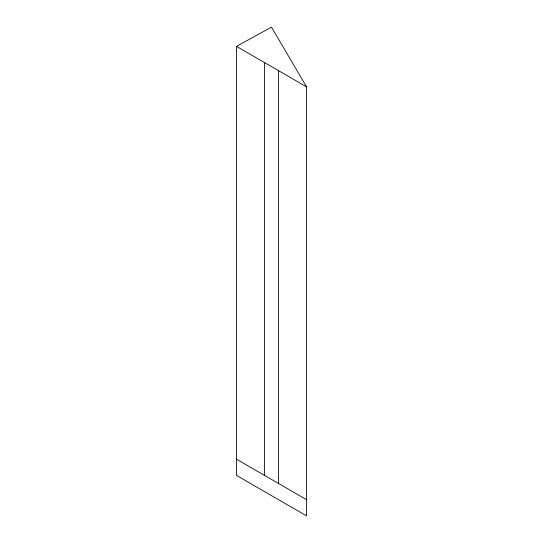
<?xml version="1.0" encoding="UTF-8"?>
<svg xmlns="http://www.w3.org/2000/svg" width="543" height="543" viewBox="0 0 543 543"><rect width="100%" height="100%" fill="white"/><g stroke="black" fill="none" stroke-linecap="round" stroke-linejoin="round"><path stroke-width="0.81" d="M236.449 46.372L271.5 27.15L306.551 86.839L306.551 515.85L236.449 475.376L236.449 46.372L306.551 86.839M236.449 459.188L306.551 499.662M278.511 70.651L278.511 483.474M264.489 62.56L264.489 475.376"/></g></svg>
